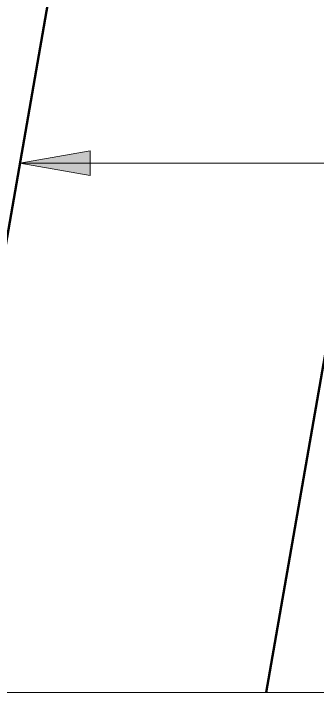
# Model space of a CAD drawing. Header units: metres. Extents: x 0 to 21, y 3 to 546.
# Drawn here: x 1.634 to 1.905, y 542.13 to 542.734 of the extents above; entities that cross this region are included whole.
import ezdxf

# ---------------------------------------------------------------- set-up
doc = ezdxf.new("R2010")
doc.units = ezdxf.units.M
for name, color, linetype, lineweight in [('A-DETL', 7, 'Continuous', 13), ('A-DETL-GENF', 7, 'Continuous', 9), ('G-ANNO-TEXT', 7, 'Continuous', 9)]:
    doc.layers.add(name, color=color, linetype=linetype, lineweight=lineweight)

# ---------------------------------------------------------------- blocks, each defined once
blk = doc.blocks.new('CS_DET_BreakLine_ViewScale - Std Break-7449553-DRG-2873136 - DETAIL A')
at = {"layer": 'A-DETL-GENF'}
blk.add_line((-1134.52045, 542.13023), (-1136.59293, 542.13023), dxfattribs=at)

msp = doc.modelspace()

# ---------------------------------------------------------------- hatches: boundary and pattern name
at = {"layer": 'G-ANNO-TEXT'}
msp.add_hatch(color=256, dxfattribs=at).paths.add_polyline_path([(1.6397072, 542.6010611), (1.7022072, 542.5900406), (1.7022072, 542.6120815)])

# ---------------------------------------------------------------- linework, layer by layer
at = {"layer": 'A-DETL', "lineweight": 50}
for p, q in [((1.8588372, 542.1302341), (2.2124131, 544.1596763)), ((1.8698307, 543.9215784), (1.5585201, 542.1347289))]:
    msp.add_line(p, q, dxfattribs=at)
at = {"layer": 'G-ANNO-TEXT'}
for p, q in [((1.7022072, 542.6120815), (1.6397072, 542.6010611)), ((1.7022072, 542.5900406), (1.7022072, 542.6120815)), ((1.6397072, 542.6010611), (1.7022072, 542.5900406)), ((1.6397072, 542.6010611), (2.4361844, 542.6010611))]:
    msp.add_line(p, q, dxfattribs=at)

# ---------------------------------------------------------------- block references
at = {"layer": 'A-DETL-GENF'}
msp.add_blockref('CS_DET_BreakLine_ViewScale - Std Break-7449553-DRG-2873136 - DETAIL A', (1137.812066, 0), dxfattribs=at)

doc.saveas('drawing.dxf')
